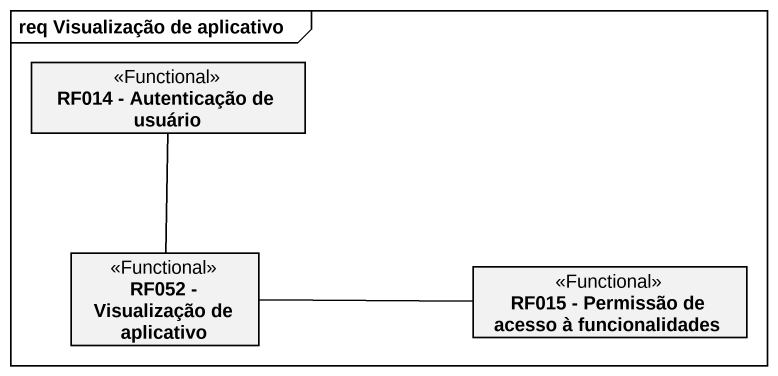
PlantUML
@startuml
mainframe req Visualização de aplicativo
hide circle
hide empty members
class "RF014 - Autenticação de usuário" as RF014_Autenticação_de <<Functional>>
class "RF052 - Visualização de aplicativo" as RF052_Visualização_de <<Functional>>
class "RF015 - Permissão de acesso à funcionalidades" as RF015_Permissão_de_acesso_à <<Functional>>
RF014_Autenticação_de -- RF052_Visualização_de
RF015_Permissão_de_acesso_à -left- RF052_Visualização_de
@enduml
